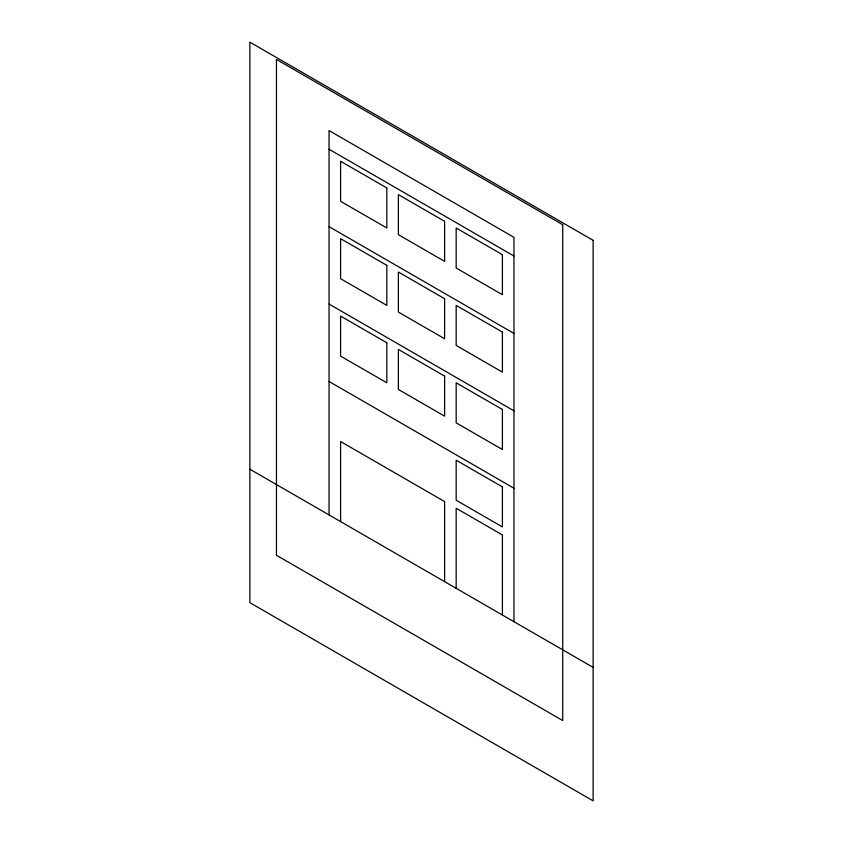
<?xml version="1.0" encoding="UTF-8"?>
<svg xmlns="http://www.w3.org/2000/svg" width="843" height="843" viewBox="0 0 843 843"><rect width="100%" height="100%" fill="white"/><g stroke="black" fill="none" stroke-linecap="round" stroke-linejoin="round"><path stroke-width="1.26" d="M329.044 149.253L513.956 256.009M329.044 226.651L513.956 333.417M329.044 304.06L513.956 410.826M329.044 381.468L513.956 488.223M249.865 469.214L593.135 667.393M513.956 621.681L513.956 237.326L329.044 130.56L329.044 514.925M502.407 615.011L502.407 534.936L456.168 508.245L456.168 588.319M444.619 581.649L444.619 501.574L340.593 441.521L340.593 521.596M593.135 240.329L249.865 42.15L249.865 602.671L593.135 800.85L593.135 240.329M562.713 224.712L276.451 59.442L276.451 555.274L562.713 720.544L562.713 224.712M386.832 187.947L340.593 161.255L340.593 201.298L386.832 227.989L386.832 187.947M444.619 221.319L398.381 194.628L398.381 234.66L444.619 261.351L444.619 221.319M502.407 254.681L456.168 227.989L456.168 268.021L502.407 294.713L502.407 254.681M386.832 265.355L340.593 238.664L340.593 278.706L386.832 305.398L386.832 265.355M444.619 298.717L398.381 272.026L398.381 312.068L444.619 338.76L444.619 298.717M502.407 332.079L456.168 305.387L456.168 345.43L502.407 372.121L502.407 332.079M386.832 342.764L340.593 316.072L340.593 356.104L386.832 382.796L386.832 342.764M444.619 376.126L398.381 349.434L398.381 389.466L444.619 416.157L444.619 376.126M502.407 409.487L456.168 382.796L456.168 422.838L502.407 449.53L502.407 409.487M502.407 486.896L456.168 460.204L456.168 500.236L502.407 526.928L502.407 486.896"/></g></svg>
